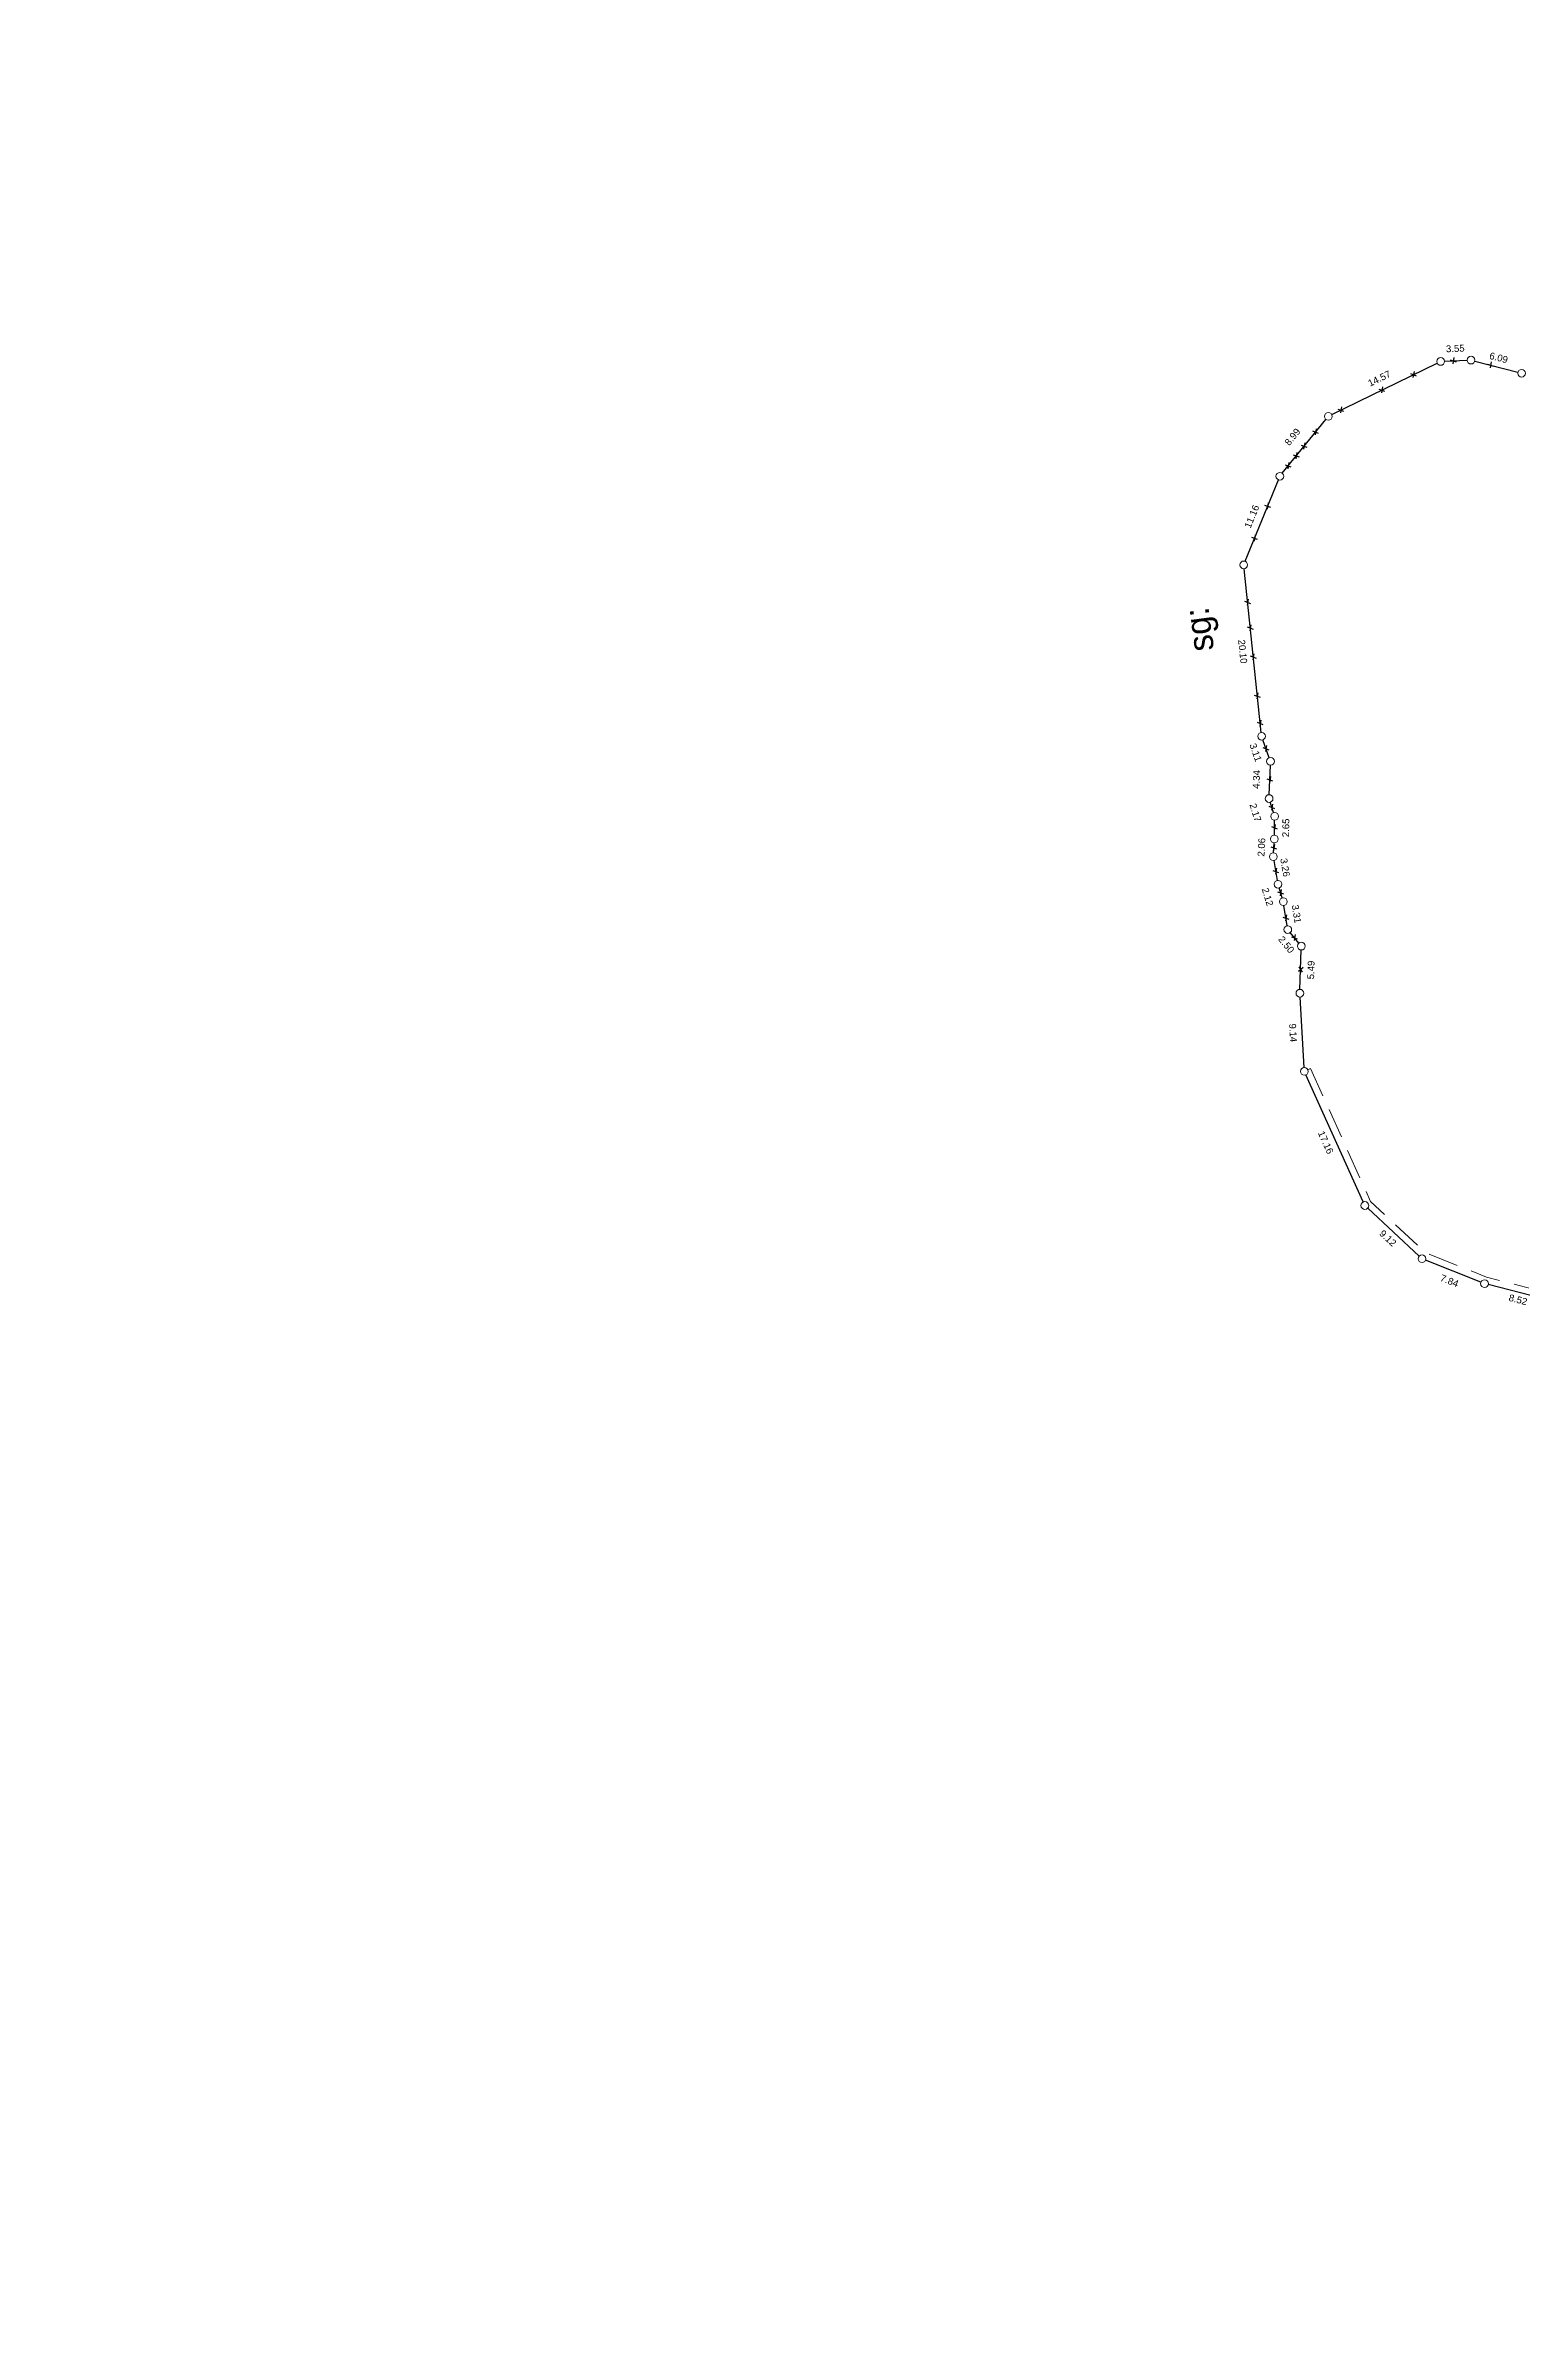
# Model space of a CAD drawing. Header units: inches. Extents: x 155688 to 157349, y 190936 to 192590.
# Drawn here: x 156866.5 to 157038.7, y 191903.1 to 192167.9 of the extents above; entities that cross this region are included whole.
import ezdxf

# ---------------------------------------------------------------- set-up
doc = ezdxf.new("R2010")
doc.units = ezdxf.units.IN
doc.header["$MEASUREMENT"] = 0
doc.header["$PDMODE"] = 32
doc.header["$PDSIZE"] = 0.5
doc.linetypes.add('DASHED_LINE', pattern=[0.75, 0.5, -0.25])
doc.layers.add('DIMENSION', color=140, linetype='Continuous')
doc.layers.add('selk', color=7, linetype='Continuous')
doc.layers.add('STONE WALL', color=2, linetype='Continuous', lineweight=18)
doc.layers.add('SUB CIRCLE', color=2, linetype='Continuous', lineweight=20)
doc.styles.get("Standard").update_dxf_attribs({"font": 'arial.ttf'})
doc.styles.add('STYLE2', font='ara-4.shx')
doc.dimstyles.get("Standard").update_dxf_attribs({"dimtxt": 0.18, "dimasz": 0.18, "dimexe": 0.18, "dimexo": 0.0625, "dimgap": 0.09, "dimtad": 0, "dimtih": 1, "dimtoh": 1, "dimdec": 4, "dimzin": 0, "dimdsep": 46, "dimtxsty": 'Standard', "dimcen": 0.09, "dimadec": 0, "dimazin": 0, "dimtfac": 1, "dimtdec": 4, "dimtofl": 0, "dimtmove": 0, "dimatfit": 3, "dimfxl": 1, "dimtolj": 1, "dimtzin": 0, "dimarcsym": 0})

# ---------------------------------------------------------------- blocks, each defined once
blk = doc.blocks.new('*D46')
at = {"layer": 'DEFPOINTS', "color": 0, "transparency": 16777216}
for p in [(159801.09, 191781.6), (159800.82, 191780.55, 0.91), (159806.71, 191779.02, 0.91)]:
    blk.add_point(p, dxfattribs=at)
at = {"layer": 'DIMENSION', "color": 0, "transparency": 16777216, "insert": (159804.04, 191780.83), "char_height": 0.8, "attachment_point": 5, "rotation": 345.4575}
blk.add_mtext('\\A1;6.09', dxfattribs=at)
blk = doc.blocks.new('*D47')
at = {"layer": 'DEFPOINTS', "color": 0, "transparency": 16777216}
for p in [(159797.21, 191781.83), (159797.27, 191780.4, 0.91), (159800.82, 191780.55, 0.91)]:
    blk.add_point(p, dxfattribs=at)
at = {"layer": 'DIMENSION', "color": 0, "transparency": 16777216, "insert": (159798.98, 191781.91), "char_height": 0.8, "attachment_point": 5, "rotation": 2.4896}
blk.add_mtext('\\A1;3.55', dxfattribs=at)
blk = doc.blocks.new('*D48')
at = {"layer": 'DEFPOINTS', "color": 0, "transparency": 16777216}
for p in [(159797.27, 191780.4, 0.91), (159783.59, 191775.21), (159784.18, 191774, 0.91)]:
    blk.add_point(p, dxfattribs=at)
at = {"layer": 'DIMENSION', "color": 0, "transparency": 16777216, "insert": (159790.13, 191778.41), "char_height": 0.8, "attachment_point": 5, "rotation": 26.0605}
blk.add_mtext('\\A1;14.57', dxfattribs=at)
blk = doc.blocks.new('*D49')
at = {"layer": 'DEFPOINTS', "color": 0, "transparency": 16777216}
for p in [(159784.18, 191774, 0.91), (159777.17, 191768.1), (159778.52, 191767.01, 0.91)]:
    blk.add_point(p, dxfattribs=at)
at = {"layer": 'DIMENSION', "color": 0, "transparency": 16777216, "insert": (159780, 191771.6), "char_height": 0.8, "attachment_point": 5, "rotation": 51.0168}
blk.add_mtext('\\A1;8.99', dxfattribs=at)
blk = doc.blocks.new('*D50')
at = {"layer": 'DEFPOINTS', "color": 0, "transparency": 16777216}
for p in [(159778.52, 191767.01, 0.91), (159773.15, 191757.14), (159774.31, 191756.67, 0.91)]:
    blk.add_point(p, dxfattribs=at)
at = {"layer": 'DIMENSION', "color": 0, "transparency": 16777216, "insert": (159775.26, 191762.31), "char_height": 0.8, "attachment_point": 5, "rotation": 67.8488}
blk.add_mtext('\\A1;11.16', dxfattribs=at)
blk = doc.blocks.new('*D51')
at = {"layer": 'DEFPOINTS', "color": 0, "transparency": 16777216}
for p in [(159774.31, 191756.67, 0.91), (159775.22, 191736.55), (159776.39, 191736.67, 0.91)]:
    blk.add_point(p, dxfattribs=at)
at = {"layer": 'DIMENSION', "color": 0, "transparency": 16777216, "insert": (159774.19, 191746.55), "char_height": 0.8, "attachment_point": 5, "rotation": 275.9241}
blk.add_mtext('\\A1;20.10', dxfattribs=at)
blk = doc.blocks.new('*D52')
at = {"layer": 'DEFPOINTS', "color": 0, "transparency": 16777216}
for p in [(159776.39, 191736.67, 0.91), (159775.18, 191736.24), (159777.43, 191733.74, 0.91)]:
    blk.add_point(p, dxfattribs=at)
at = {"layer": 'DIMENSION', "color": 0, "transparency": 16777216, "insert": (159775.7, 191734.78), "char_height": 0.8, "attachment_point": 5, "rotation": 289.6129}
blk.add_mtext('\\A1;3.11', dxfattribs=at)
blk = doc.blocks.new('*D53')
at = {"layer": 'DEFPOINTS', "color": 0, "transparency": 16777216}
for p in [(159775.87, 191733.8), (159777.43, 191733.74, 0.91), (159777.27, 191729.41, 0.91)]:
    blk.add_point(p, dxfattribs=at)
at = {"layer": 'DIMENSION', "color": 0, "transparency": 16777216, "insert": (159775.79, 191731.63), "char_height": 0.8, "attachment_point": 5, "rotation": 87.8882}
blk.add_mtext('\\A1;4.34', dxfattribs=at)
blk = doc.blocks.new('*D54')
at = {"layer": 'DEFPOINTS', "color": 0, "transparency": 16777216}
for p in [(159775.35, 191728.81), (159777.27, 191729.41, 0.91), (159777.92, 191727.33, 0.91)]:
    blk.add_point(p, dxfattribs=at)
at = {"layer": 'DIMENSION', "color": 0, "transparency": 16777216, "insert": (159775.68, 191727.77), "char_height": 0.8, "attachment_point": 5, "rotation": 287.3682}
blk.add_mtext('\\A1;2.17', dxfattribs=at)
blk = doc.blocks.new('*D55')
at = {"layer": 'DEFPOINTS', "color": 0, "transparency": 16777216}
for p in [(159777.92, 191727.33, 0.91), (159777.87, 191724.68, 0.91), (159779.19, 191724.65)]:
    blk.add_point(p, dxfattribs=at)
at = {"layer": 'DIMENSION', "color": 0, "transparency": 16777216, "insert": (159779.22, 191725.98), "char_height": 0.8, "attachment_point": 5, "rotation": 88.9423}
blk.add_mtext('\\A1;2.65', dxfattribs=at)
blk = doc.blocks.new('*D56')
at = {"layer": 'DEFPOINTS', "color": 0, "transparency": 16777216}
for p in [(159777.87, 191724.68, 0.91), (159776.33, 191722.69), (159777.77, 191722.62, 0.91)]:
    blk.add_point(p, dxfattribs=at)
at = {"layer": 'DIMENSION', "color": 0, "transparency": 16777216, "insert": (159776.38, 191723.72), "char_height": 0.8, "attachment_point": 5, "rotation": 87.1028}
blk.add_mtext('\\A1;2.06', dxfattribs=at)
blk = doc.blocks.new('*D57')
at = {"layer": 'DEFPOINTS', "color": 0, "transparency": 16777216}
for p in [(159777.77, 191722.62, 0.91), (159778.31, 191719.41, 0.91), (159779.44, 191719.6)]:
    blk.add_point(p, dxfattribs=at)
at = {"layer": 'DIMENSION', "color": 0, "transparency": 16777216, "insert": (159779.14, 191721.36), "char_height": 0.8, "attachment_point": 5, "rotation": 279.5346}
blk.add_mtext('\\A1;3.26', dxfattribs=at)
blk = doc.blocks.new('*D58')
at = {"layer": 'DEFPOINTS', "color": 0, "transparency": 16777216}
for p in [(159776.79, 191718.94), (159778.31, 191719.41, 0.91), (159778.93, 191717.38, 0.91)]:
    blk.add_point(p, dxfattribs=at)
at = {"layer": 'DIMENSION', "color": 0, "transparency": 16777216, "insert": (159777.1, 191717.93), "char_height": 0.8, "attachment_point": 5, "rotation": 286.9219}
blk.add_mtext('\\A1;2.12', dxfattribs=at)
blk = doc.blocks.new('*D59')
at = {"layer": 'DEFPOINTS', "color": 0, "transparency": 16777216}
for p in [(159778.93, 191717.38, 0.91), (159779.45, 191714.11, 0.91), (159780.73, 191714.32)]:
    blk.add_point(p, dxfattribs=at)
at = {"layer": 'DIMENSION', "color": 0, "transparency": 16777216, "insert": (159780.47, 191715.95), "char_height": 0.8, "attachment_point": 5, "rotation": 279.0807}
blk.add_mtext('\\A1;3.31', dxfattribs=at)
blk = doc.blocks.new('*D60')
at = {"layer": 'DEFPOINTS', "color": 0, "transparency": 16777216}
for p in [(159779.45, 191714.11, 0.91), (159780.07, 191711.39), (159781.03, 191712.18, 0.91)]:
    blk.add_point(p, dxfattribs=at)
at = {"layer": 'DIMENSION', "color": 0, "transparency": 16777216, "insert": (159779.28, 191712.36), "char_height": 0.8, "attachment_point": 5, "rotation": 309.4266}
blk.add_mtext('\\A1;2.50', dxfattribs=at)
blk = doc.blocks.new('*D61')
at = {"layer": 'DEFPOINTS', "color": 0, "transparency": 16777216}
for p in [(159781.03, 191712.18, 0.91), (159782.23, 191712.15), (159780.86, 191706.69, 0.91)]:
    blk.add_point(p, dxfattribs=at)
at = {"layer": 'DIMENSION', "color": 0, "transparency": 16777216, "insert": (159782.15, 191709.4), "char_height": 0.8, "attachment_point": 5, "rotation": 88.1645}
blk.add_mtext('\\A1;5.49', dxfattribs=at)
blk = doc.blocks.new('*D62')
at = {"layer": 'DEFPOINTS', "color": 0, "transparency": 16777216}
for p in [(159779.8, 191706.63), (159780.86, 191706.69, 0.91), (159781.38, 191697.57, 0.91)]:
    blk.add_point(p, dxfattribs=at)
at = {"layer": 'DIMENSION', "color": 0, "transparency": 16777216, "insert": (159780.06, 191702.07), "char_height": 0.8, "attachment_point": 5, "rotation": 273.2678}
blk.add_mtext('\\A1;9.14', dxfattribs=at)
blk = doc.blocks.new('*D63')
at = {"layer": 'DEFPOINTS', "color": 0, "transparency": 16777216}
for p in [(159781.38, 191697.57, 0.91), (159787.4, 191681.45), (159788.43, 191681.92, 0.91)]:
    blk.add_point(p, dxfattribs=at)
at = {"layer": 'DIMENSION', "color": 0, "transparency": 16777216, "insert": (159783.87, 191689.28), "char_height": 0.8, "attachment_point": 5, "rotation": 294.2743}
blk.add_mtext('\\A1;17.16', dxfattribs=at)
blk = doc.blocks.new('*D64')
at = {"layer": 'DEFPOINTS', "color": 0, "transparency": 16777216}
for p in [(159788.43, 191681.92, 0.91), (159795.11, 191675.71, 0.91), (159794.46, 191675.01)]:
    blk.add_point(p, dxfattribs=at)
at = {"layer": 'DIMENSION', "color": 0, "transparency": 16777216, "insert": (159791.12, 191678.11), "char_height": 0.8, "attachment_point": 5, "rotation": 317.0313}
blk.add_mtext('\\A1;9.12', dxfattribs=at)
blk = doc.blocks.new('*D65')
at = {"layer": 'DEFPOINTS', "color": 0, "transparency": 16777216}
for p in [(159795.11, 191675.71, 0.91), (159794.66, 191674.58), (159802.39, 191672.8, 0.91)]:
    blk.add_point(p, dxfattribs=at)
at = {"layer": 'DIMENSION', "color": 0, "transparency": 16777216, "insert": (159798.3, 191673.13), "char_height": 0.8, "attachment_point": 5, "rotation": 338.261}
blk.add_mtext('\\A1;7.84', dxfattribs=at)
blk = doc.blocks.new('*D66')
at = {"layer": 'DEFPOINTS', "color": 0, "transparency": 16777216}
for p in [(159802.39, 191672.8, 0.91), (159802.18, 191671.99), (159810.64, 191670.67, 0.91)]:
    blk.add_point(p, dxfattribs=at)
at = {"layer": 'DIMENSION', "color": 0, "transparency": 16777216, "insert": (159806.3, 191670.93), "char_height": 0.8, "attachment_point": 5, "rotation": 345.5022}
blk.add_mtext('\\A1;8.52', dxfattribs=at)
blk = doc.blocks.new('esgt')
at = {"color": 3, "elevation": 0.907, "flags": 128}
for points in [[(159784.5852, 191774.19535), (159796.86971, 191780.20296)], [(159797.72353, 191780.4202), (159800.36638, 191780.53511)], [(159801.25154, 191780.44166), (159806.27837, 191779.13765)], [(159778.80705, 191767.35745), (159783.89786, 191773.64786)], [(159774.48463, 191757.08544), (159778.35428, 191766.59087)], [(159776.34351, 191737.11925), (159774.3614, 191756.22106)], [(159777.28191, 191734.16855), (159776.541, 191736.24776)], [(159777.28954, 191729.85535), (159777.41637, 191733.29496)], [(159777.78762, 191727.76014), (159777.40728, 191728.97617)], [(159777.88126, 191725.12658), (159777.91365, 191726.88073)], [(159777.7917, 191723.07108), (159777.85021, 191724.22723)], [(159778.23442, 191719.85044), (159777.84349, 191722.17787)], [(159778.79497, 191717.80917), (159778.43994, 191718.97614)], [(159779.37693, 191714.55701), (159778.99698, 191716.93429)], [(159780.74816, 191712.53125), (159779.73374, 191713.76506)], [(159780.87237, 191707.14142), (159781.01954, 191711.73389)], [(159781.3533, 191698.01592), (159780.88361, 191706.24239)], [(159788.24996, 191682.33087), (159781.56395, 191697.15644)], [(159794.77668, 191676.01337), (159788.76423, 191681.61394)], [(159801.97096, 191672.96933), (159795.52395, 191675.53998)], [(159810.20228, 191670.78231), (159802.82463, 191672.69)]]:
    blk.add_lwpolyline(points, dxfattribs=at)
at = {"layer": 'selk', "color": 0, "elevation": 0.907, "flags": 128}
for points in [[(159793.7438, 191778.98666), (159794.42221, 191778.72941)], [(159794.16998, 191779.23487), (159794.04792, 191778.52753)], [(159798.38962, 191780.60124), (159799.06803, 191780.34399)], [(159798.8158, 191780.84945), (159798.69374, 191780.14211)], [(159802.74759, 191780.09666), (159803.426, 191779.83942)], [(159803.17377, 191780.34488), (159803.05171, 191779.63754)], [(159790.05715, 191777.18374), (159790.73556, 191776.92649)], [(159790.48333, 191777.43195), (159790.36126, 191776.72461)], [(159785.27953, 191774.84729), (159785.95794, 191774.59005)], [(159785.70571, 191775.09551), (159785.58365, 191774.38817)], [(159781.41883, 191770.8873), (159781.29677, 191770.17996)], [(159782.33163, 191772.29357), (159783.01004, 191772.03633)], [(159782.75781, 191772.54179), (159782.63575, 191771.83445)], [(159779.13593, 191768.34485), (159779.81434, 191768.0876)], [(159779.56211, 191768.59307), (159779.44005, 191767.88572)], [(159780.08025, 191769.51168), (159780.75866, 191769.25444)], [(159780.50643, 191769.7599), (159780.38436, 191769.05256)], [(159780.99265, 191770.63909), (159781.67107, 191770.38184)], [(159776.73982, 191763.64534), (159777.41823, 191763.3881)], [(159777.16599, 191763.89356), (159777.04393, 191763.18621)], [(159775.64458, 191760.15635), (159775.52252, 191759.44901)], [(159775.2184, 191759.90813), (159775.89681, 191759.65089)], [(159774.40872, 191752.43398), (159775.08714, 191752.17673)], [(159774.8349, 191752.68219), (159774.71284, 191751.97485)], [(159775.1475, 191749.66964), (159775.02544, 191748.9623)], [(159774.72132, 191749.42142), (159775.39973, 191749.16418)], [(159775.07033, 191746.058), (159775.74874, 191745.80076)], [(159775.49651, 191746.30622), (159775.37445, 191745.59888)], [(159775.97172, 191741.72653), (159775.84966, 191741.01919)], [(159775.54554, 191741.47831), (159776.22396, 191741.22107)], [(159775.87563, 191738.29727), (159776.55404, 191738.04002)], [(159776.3018, 191738.54549), (159776.17974, 191737.83814)], [(159776.55165, 191735.34459), (159777.23007, 191735.08734)], [(159776.97783, 191735.5928), (159776.85577, 191734.88546)], [(159776.99315, 191731.71159), (159777.67157, 191731.45434)], [(159777.41933, 191731.9598), (159777.29727, 191731.25246)], [(159777.23765, 191728.50459), (159777.91607, 191728.24734)], [(159777.66383, 191728.7528), (159777.54177, 191728.04546)], [(159777.53765, 191726.14009), (159778.21607, 191725.88284)], [(159777.96383, 191726.3883), (159777.84177, 191725.68096)], [(159777.46115, 191723.78559), (159778.13957, 191723.52834)], [(159777.88733, 191724.0338), (159777.76527, 191723.32646)], [(159777.70001, 191721.02642), (159778.37842, 191720.76917)], [(159778.12619, 191721.27463), (159778.00413, 191720.56729)], [(159778.25765, 191718.52909), (159778.93607, 191718.27184)], [(159778.68383, 191718.7773), (159778.56177, 191718.06996)], [(159778.87557, 191715.57915), (159779.55398, 191715.32191)], [(159779.30175, 191715.82737), (159779.17969, 191715.12003)], [(159779.88115, 191713.28459), (159780.55957, 191713.02734)], [(159780.30733, 191713.5328), (159780.18527, 191712.82546)], [(159781.23469, 191709.70032), (159780.70372, 191709.2173)], [(159780.74595, 191709.76639), (159781.12306, 191709.14655)]]:
    blk.add_lwpolyline(points, dxfattribs=at)
at = {"layer": 'STONE WALL', "linetype": 'DASHED_LINE', "ltscale": 7, "elevation": 0.907, "flags": 128}
for points in [[(159782.10822, 191697.89554), (159781.78917, 191697.75165)], [(159782.10822, 191697.89554), (159789.09804, 191682.3963), (159795.54153, 191676.39423), (159802.63824, 191673.56451), (159810.90637, 191671.42656), (159818.77651, 191667.83102), (159832.23656, 191663.87024), (159836.74162, 191661.96492), (159844.7675, 191656.96263), (159847.57382, 191654.94524), (159851.78203, 191652.26222)]]:
    blk.add_lwpolyline(points, dxfattribs=at)
at = {"layer": 'SUB CIRCLE'}
for centre in [(159797.27395, 191780.40065, 0.907), (159800.81595, 191780.55465, 0.907), (159806.71395, 191779.02465, 0.907), (159784.18095, 191773.99765, 0.907), (159778.52395, 191767.00765, 0.907), (159774.31495, 191756.66865, 0.907), (159776.38995, 191736.67165, -0.71), (159777.43295, 191733.74465, -0.078), (159777.27295, 191729.40565, -0.878), (159777.92195, 191727.33065, -0.8), (159777.76895, 191722.62165, 0.907), (159777.87295, 191724.67665, 0.907), (159778.30895, 191719.40665, 0.907), (159778.92595, 191717.37865, 0.907), (159779.44795, 191714.11265, 0.907), (159781.03395, 191712.18365, 0.907), (159780.85795, 191706.69165, 0.907), (159781.37895, 191697.56665, 0.907), (159788.43495, 191681.92065, 0.907), (159795.10595, 191675.70665, 0.907), (159802.38895, 191672.80265, 0.907)]:
    blk.add_circle(centre, 0.45, dxfattribs=at)
at = {"color": 4, "linetype": 'Continuous', "style": 'STYLE2'}
blk.add_text('sg:', height=2.88, rotation=97.6346588, dxfattribs=at).set_placement((159770.85804, 191746.76582))
at = {"layer": 'DIMENSION'}
for p1, p2, distance, picture, middle in [((159800.81595, 191780.55465, 0.907), (159797.27395, 191780.40065, 0.907), -1.43082, '*D47', (159798.9828, 191781.90713)), ((159806.71395, 191779.02465, 0.907), (159800.81595, 191780.55465, 0.907), -1.07733, '*D46', (159804.03547, 191780.83247)), ((159797.27395, 191780.40065, 0.907), (159784.18095, 191773.99765, 0.907), -1.35078, '*D48', (159790.13403, 191778.41261)), ((159784.18095, 191773.99765, 0.907), (159778.52395, 191767.00765, 0.907), -1.74142, '*D49', (159779.9988, 191771.59817)), ((159778.52395, 191767.00765, 0.907), (159774.31495, 191756.66865, 0.907), -1.25379, '*D50', (159775.25821, 191762.3109)), ((159774.31495, 191756.66865, 0.907), (159776.38995, 191736.67165, 0.907), -1.17361, '*D51', (159774.18511, 191746.54902)), ((159777.43295, 191733.74465, 0.907), (159776.38995, 191736.67165, 0.907), 1.28854, '*D52', (159775.69768, 191734.77564)), ((159777.27295, 191729.40565, 0.907), (159777.43295, 191733.74465, 0.907), 1.5677, '*D53', (159775.78632, 191731.63292)), ((159778.92595, 191717.37865, 0.907), (159779.44795, 191714.11265, 0.907), 1.29853, '*D59', (159780.46921, 191715.9506)), ((159780.85795, 191706.69165, 0.907), (159781.03395, 191712.18365, 0.907), -1.2, '*D61', (159782.14534, 191709.39922)), ((159781.37895, 191697.56665, 0.907), (159780.85795, 191706.69165, 0.907), 1.06284, '*D62', (159780.05735, 191702.06857)), ((159781.37895, 191697.56665, 0.907), (159788.43495, 191681.92065, 0.907), -1.1367, '*D63', (159783.87076, 191689.27635)), ((159788.43495, 191681.92065, 0.907), (159795.10595, 191675.70665, 0.907), -0.95494, '*D64', (159791.11957, 191678.1149)), ((159802.38895, 191672.80265, 0.907), (159795.10595, 191675.70665, 0.907), 1.21069, '*D65', (159798.29904, 191673.13007)), ((159810.63795, 191670.66965, 0.907), (159802.38895, 191672.80265, 0.907), 0.83431, '*D66', (159806.30459, 191670.92841))]:
    dim = blk.add_aligned_dim(p1=p1, p2=p2, distance=distance, dimstyle='Standard', dxfattribs=at)
    dim.commit()
    dim.dimension.update_dxf_attribs({"geometry": picture, "text_midpoint": middle})
for base, p1, p2, angle, picture, middle in [((159775.35378, 191728.80539), (159777.92195, 191727.33065, 0.907), (159777.27295, 191729.40565, 0.907), 107.3681737, '*D54', (159775.67828, 191727.76789)), ((159779.19407, 191724.65226), (159777.92195, 191727.33065, 0.907), (159777.87295, 191724.67665, 0.907), 268.9422855, '*D55', (159779.21857, 191725.97926)), ((159776.32887, 191722.69454), (159777.87295, 191724.67665, 0.907), (159777.76895, 191722.62165, 0.907), 267.1028313, '*D56', (159776.38087, 191723.72204)), ((159779.4362, 191719.59599), (159777.76895, 191722.62165, 0.907), (159778.30895, 191719.40665, 0.907), 279.5345559, '*D57', (159779.13959, 191721.36193)), ((159776.78893, 191718.9442), (159778.92595, 191717.37865, 0.907), (159778.30895, 191719.40665, 0.907), 106.9218918, '*D58', (159777.09743, 191717.9302)), ((159780.06951, 191711.3907), (159779.44795, 191714.11265, 0.907), (159781.03395, 191712.18365, 0.907), 309.4266207, '*D60', (159779.27651, 191712.3552))]:
    dim = blk.add_linear_dim(base=base, p1=p1, p2=p2, angle=angle, dimstyle='Standard', dxfattribs=at)
    dim.commit()
    dim.dimension.update_dxf_attribs({"geometry": picture, "text_midpoint": middle, "dimtype": 129})

msp = doc.modelspace()

# ---------------------------------------------------------------- linework, layer by layer
at = {"color": 3}
msp.add_circle((156515.123, 191763.142), 827.23, dxfattribs=at)

# ---------------------------------------------------------------- block references
at = {"color": 1, "linetype": 'Continuous'}
msp.add_blockref('esgt', (-2768.037, 350.613, 235.151), dxfattribs=at)

doc.saveas('drawing.dxf')
